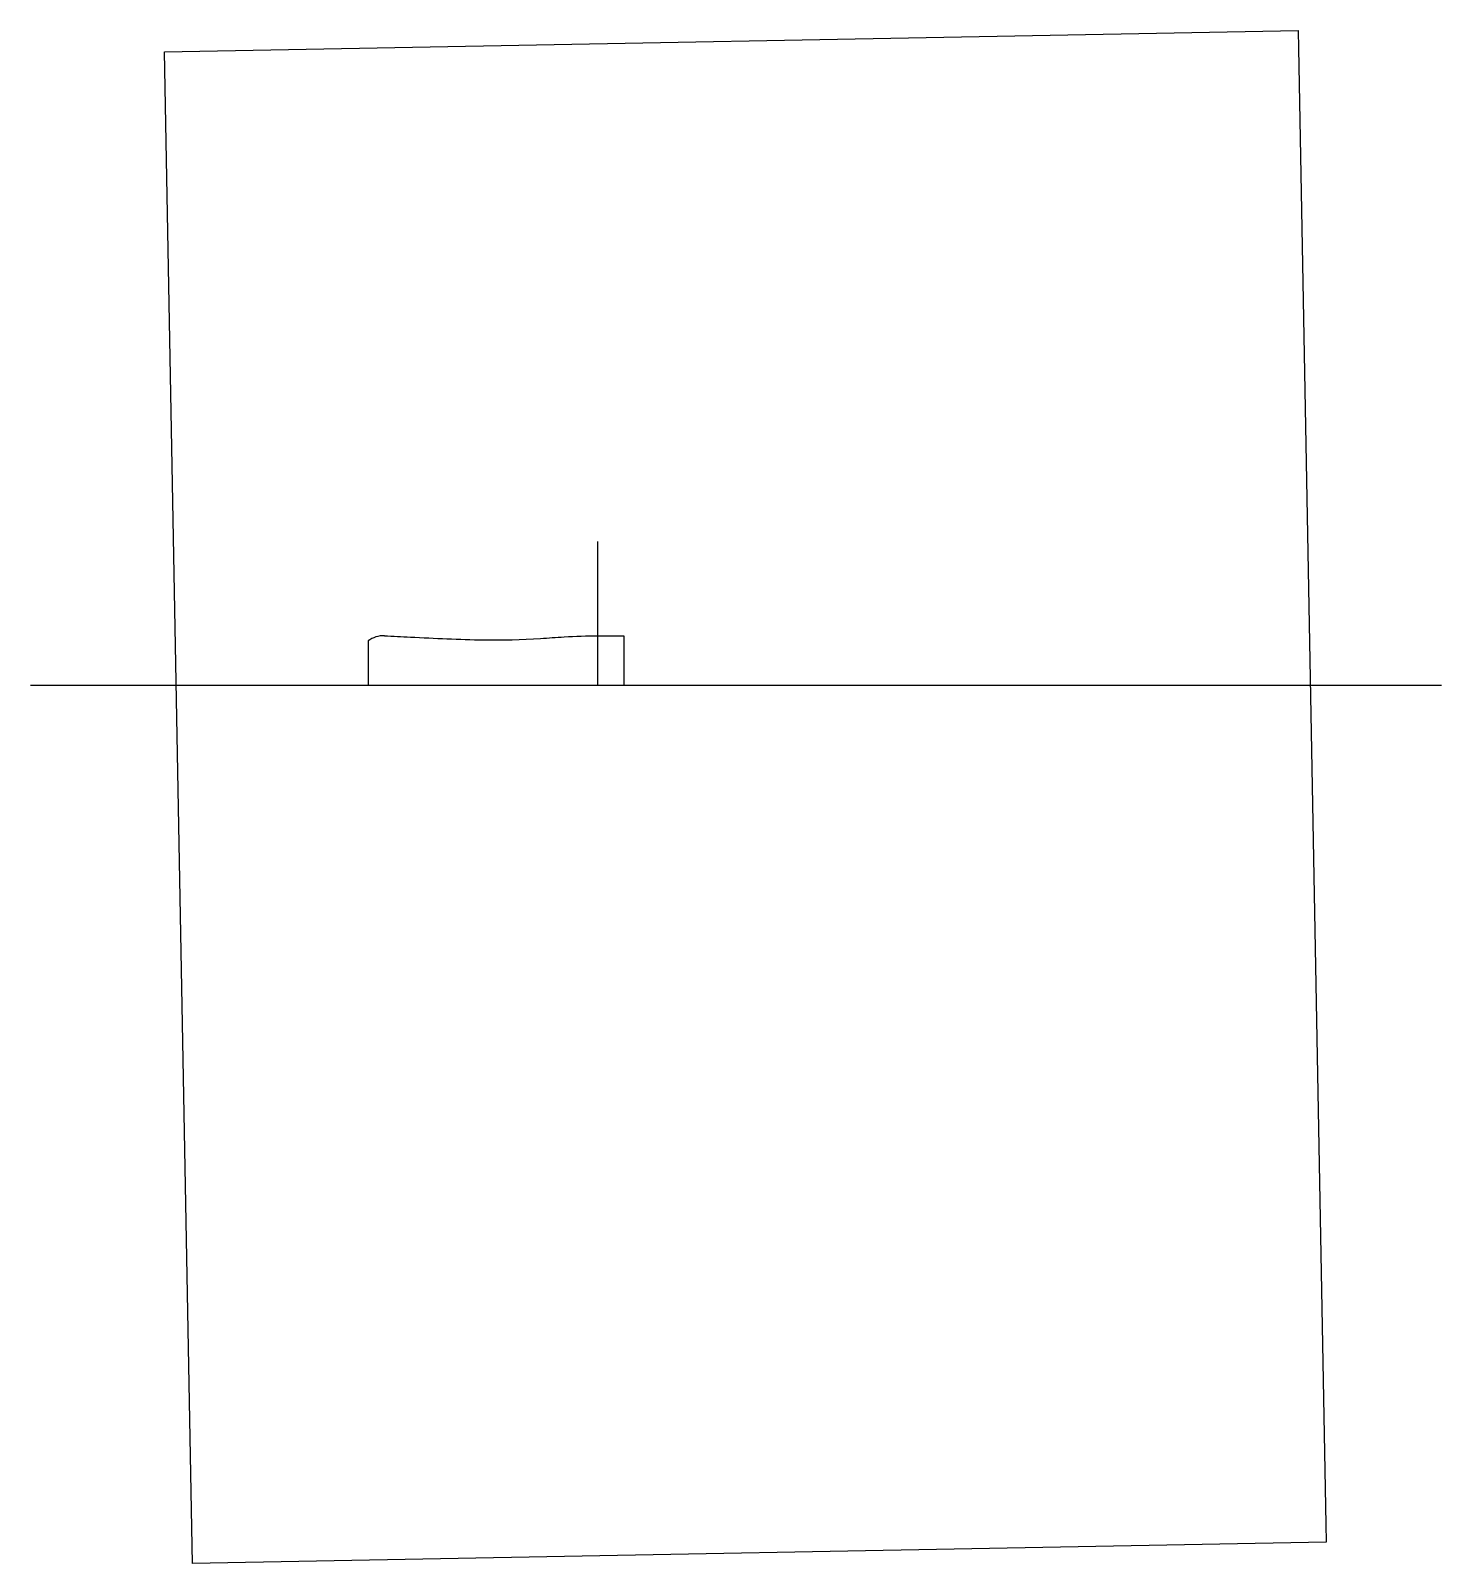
# Model space of a CAD drawing. Header units: millimetres. Extents: x 3940 to 31715, y 1502 to 5662.
# Drawn here: x 13576 to 14587, y 4152 to 5251 of the extents above; entities that cross this region are included whole.
import ezdxf

# ---------------------------------------------------------------- set-up
doc = ezdxf.new("R2010")
doc.units = ezdxf.units.MM
picture_1 = doc.add_image_def('image8.jpg', size_in_pixel=(3072, 4096))

msp = doc.modelspace()

# ---------------------------------------------------------------- linework, layer by layer
for p, q in [((13982.744, 4781.366), (13982.744, 4884.412)), ((13818.024, 4813.101), (13818.024, 4781.366)), ((13983.144, 4816.868), (14001.514, 4816.868)), ((14001.514, 4816.868), (14001.514, 4781.366)), ((13576.192, 4781.366), (14587.432, 4781.366))]:
    msp.add_line(p, q)
msp.add_arc((13829.276, 4798.225), 18.652, 88.450889, 127.10533)
msp.add_open_spline([(13829.781, 4816.87), (13835.987, 4816.557), (13859.686, 4815.36), (13896.971, 4813.378), (13933.759, 4814.119), (13961.104, 4816.421), (13974.945, 4816.702), (13983.144, 4816.868)], degree=3, knots=[0, 0, 0, 0, 18.64322547, 71.18956379, 111.97656696, 128.89822651, 153.4930412, 153.4930412, 153.4930412, 153.4930412])

# ---------------------------------------------------------------- pictures from other files: only their frames are drawn
image = msp.add_image(picture_1, insert=(13692.194, 4151.909), size_in_units=(812.8, 1083.733), rotation=1.066114)
image.dxf.flags = 7

doc.saveas('drawing.dxf')
